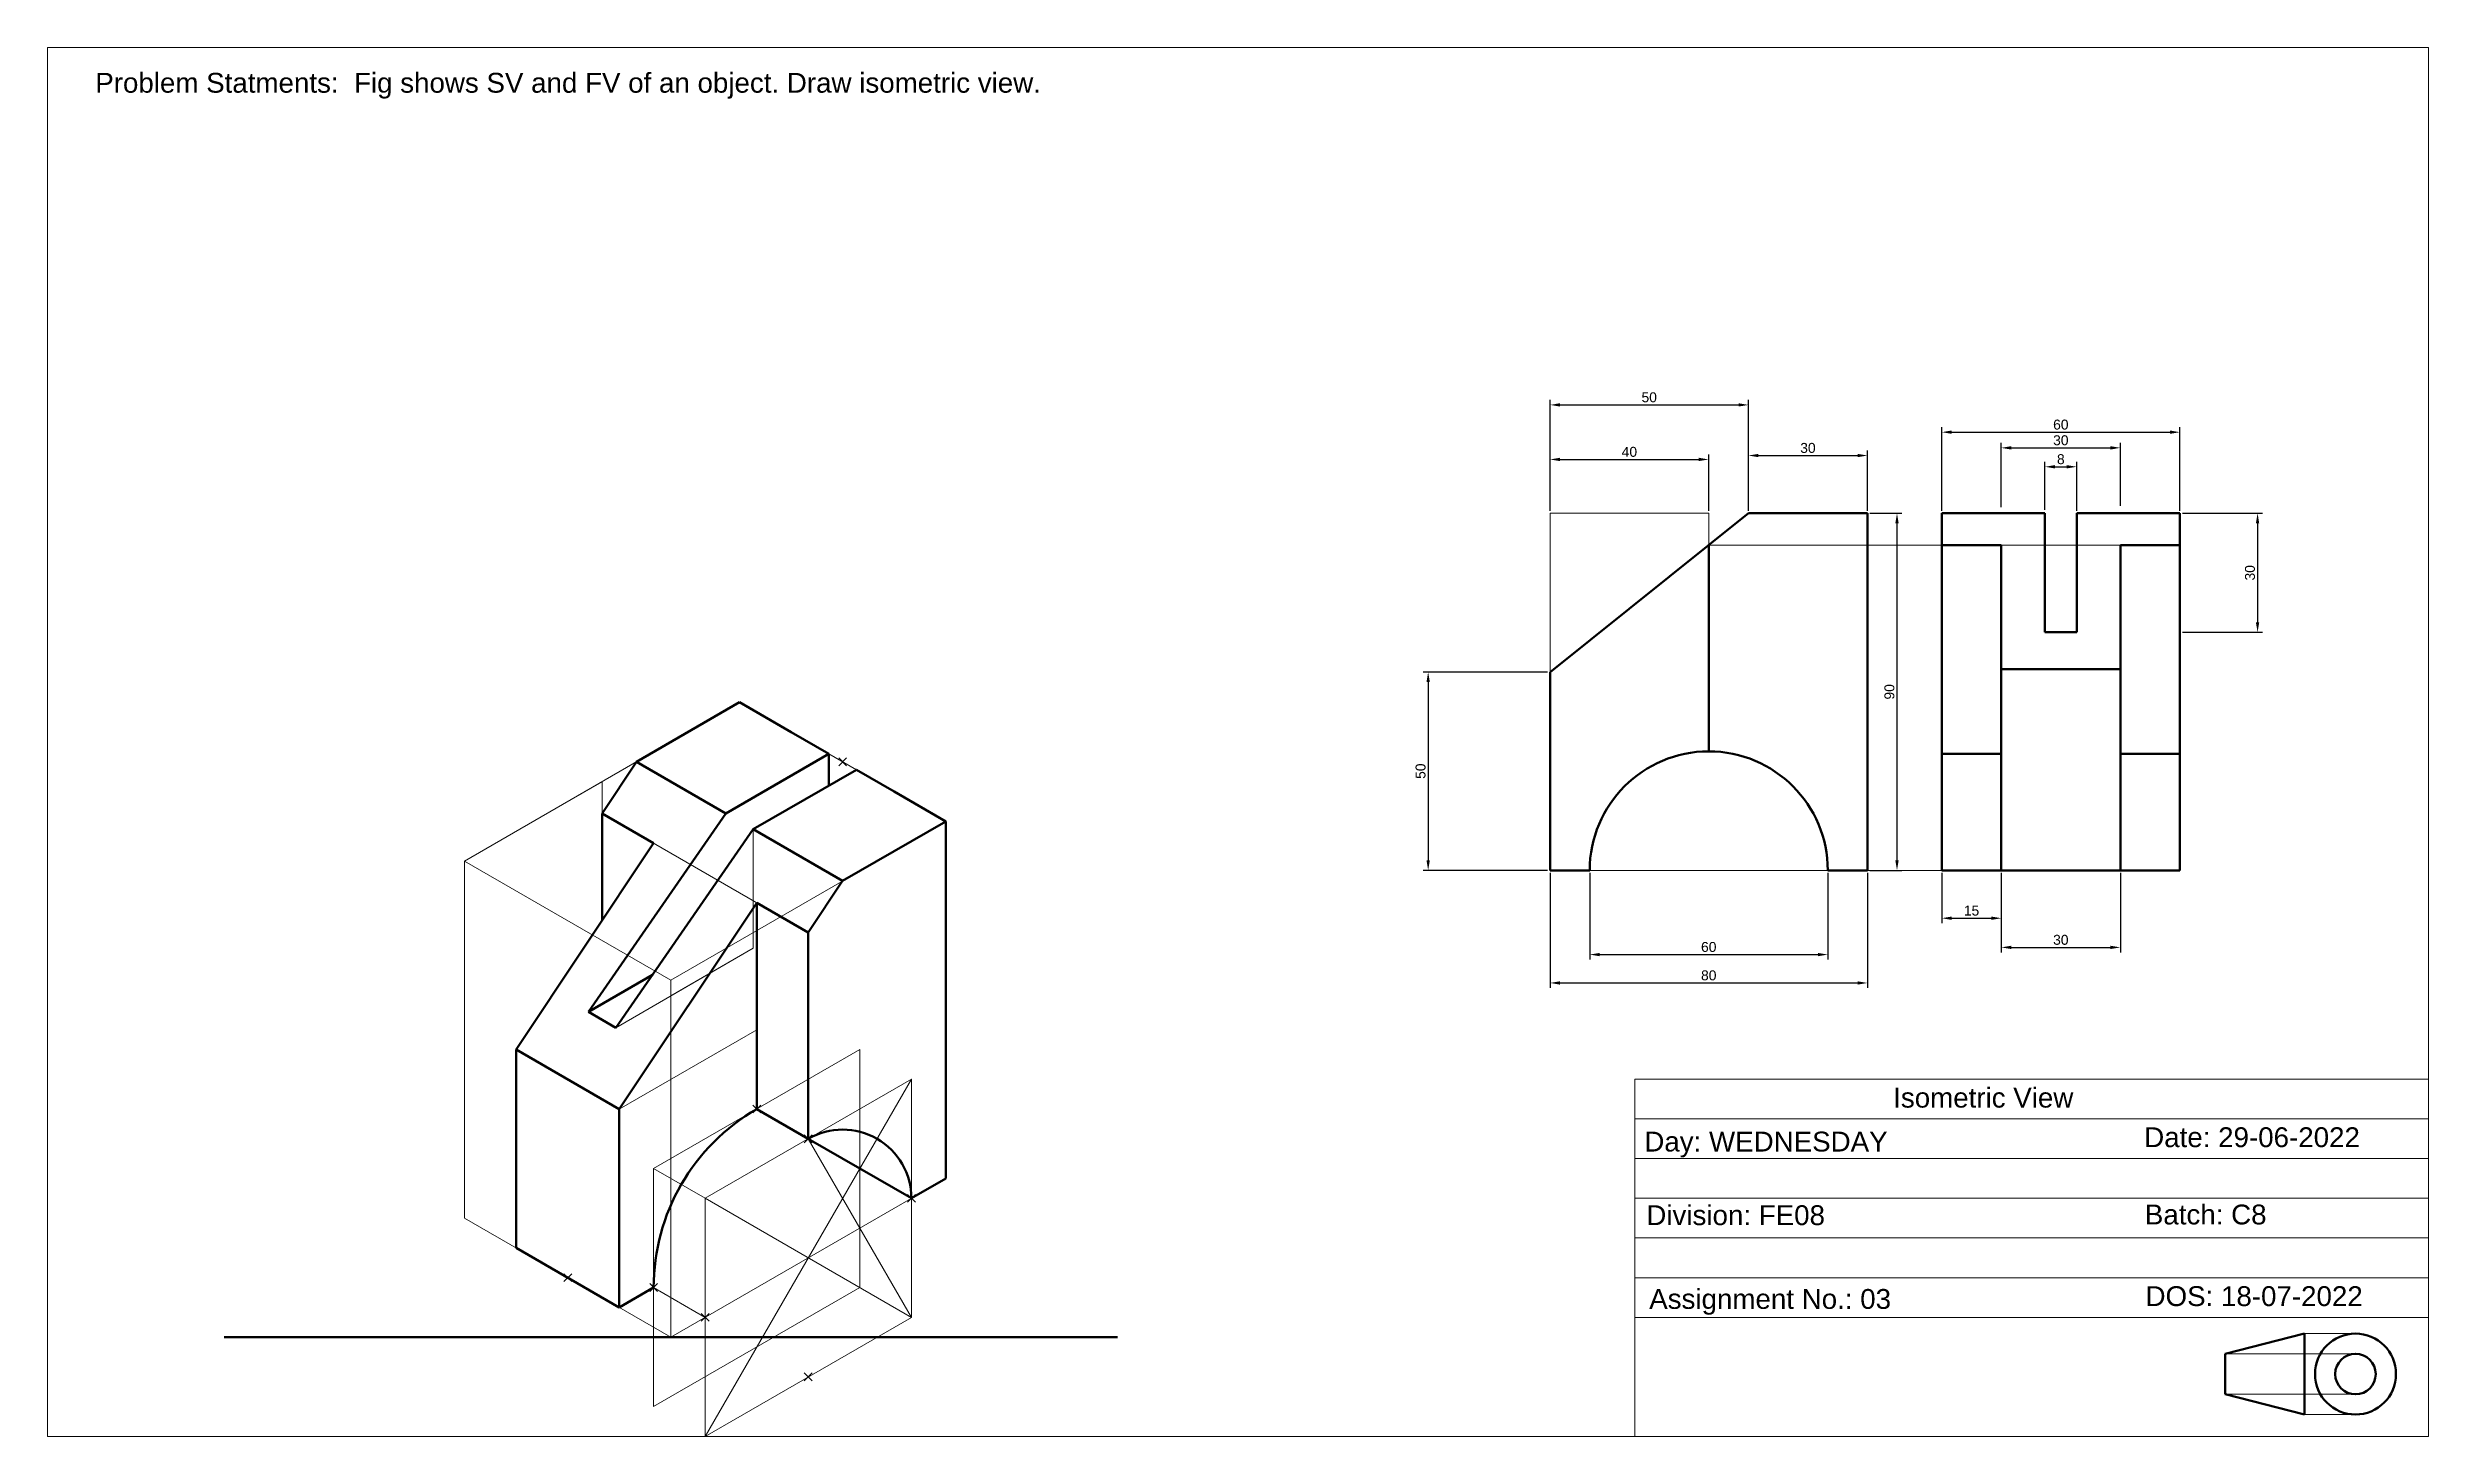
# Model space of a CAD drawing. Header units: millimetres. Extents: x 5 to 605, y 7 to 357.
import ezdxf

# ---------------------------------------------------------------- set-up
doc = ezdxf.new("R2010")
doc.units = ezdxf.units.MM
doc.header["$PDMODE"] = 3
doc.header["$PDSIZE"] = 1
doc.layers.get('0').update_dxf_attribs({"lineweight": 50})
for name, color, linetype, lineweight in [('Contiuous', 7, 'Continuous', 50), ('dimensions', 140, 'Continuous', 30), ('Proj', 252, 'Continuous', 20), ('projectors', 220, 'Continuous', 5)]:
    doc.layers.add(name, color=color, linetype=linetype, lineweight=lineweight)
doc.styles.get("Standard").update_dxf_attribs({"font": 'arial.ttf'})
doc.dimstyles.new('ISO-25', dxfattribs={"dimtxt": 2.5, "dimasz": 2.5, "dimexe": 1.25, "dimexo": 0.625, "dimtad": 1, "dimtxsty": 'Standard', "dimcen": 2.5, "dimadec": 0, "dimazin": 0, "dimtfac": 1, "dimtmove": 0, "dimatfit": 3, "dimfxl": 1, "dimarcsym": 0})

# ---------------------------------------------------------------- blocks, each defined once
blk = doc.blocks.new('*D35')
at = {"layer": 'Defpoints', "color": 0, "transparency": 16777216}
for p in [(516.38, 251.74), (508.38, 240.22), (516.38, 240.02)]:
    blk.add_point(p, dxfattribs=at)
at = {"layer": 'dimensions', "color": 0, "lineweight": -2, "transparency": 16777216}
for p, q in [((508.38, 240.85), (508.38, 252.99)), ((516.38, 240.64), (516.38, 252.99)), ((510.88, 251.74), (513.88, 251.74))]:
    blk.add_line(p, q, dxfattribs=at)
at = {"layer": 'dimensions', "color": 0, "transparency": 16777216}
for points in [[(510.88, 252.15), (510.88, 251.32), (508.38, 251.74)], [(513.88, 252.15), (513.88, 251.32), (516.38, 251.74)]]:
    blk.add_solid(points, dxfattribs=at)
at = {"layer": 'dimensions', "color": 0, "transparency": 16777216, "insert": (512.38, 253.64), "char_height": 2.5, "attachment_point": 5}
blk.add_mtext('8', dxfattribs=at)
blk = doc.blocks.new('*D36')
at = {"layer": 'Defpoints', "color": 0, "transparency": 16777216}
for p in [(542.38, 260.46), (482.38, 240.02), (542.38, 240.02)]:
    blk.add_point(p, dxfattribs=at)
at = {"layer": 'dimensions', "color": 0, "lineweight": -2, "transparency": 16777216}
for p, q in [((482.38, 240.64), (482.38, 261.71)), ((484.88, 260.46), (539.88, 260.46)), ((542.38, 240.64), (542.38, 261.71))]:
    blk.add_line(p, q, dxfattribs=at)
at = {"layer": 'dimensions', "color": 0, "transparency": 16777216}
for points in [[(484.88, 260.88), (484.88, 260.04), (482.38, 260.46)], [(539.88, 260.88), (539.88, 260.04), (542.38, 260.46)]]:
    blk.add_solid(points, dxfattribs=at)
at = {"layer": 'dimensions', "color": 0, "transparency": 16777216, "insert": (512.38, 262.36), "char_height": 2.5, "attachment_point": 5}
blk.add_mtext('60', dxfattribs=at)
blk = doc.blocks.new('*D37')
at = {"layer": 'Defpoints', "color": 0, "transparency": 16777216}
for p in [(482.38, 150.02), (497.38, 150.02), (497.38, 137.97)]:
    blk.add_point(p, dxfattribs=at)
at = {"layer": 'dimensions', "color": 0, "lineweight": -2, "transparency": 16777216}
for p, q in [((482.38, 149.39), (482.38, 136.72)), ((497.38, 149.39), (497.38, 136.72)), ((484.88, 137.97), (494.88, 137.97))]:
    blk.add_line(p, q, dxfattribs=at)
at = {"layer": 'dimensions', "color": 0, "transparency": 16777216}
for points in [[(484.88, 138.39), (484.88, 137.55), (482.38, 137.97)], [(494.88, 138.39), (494.88, 137.55), (497.38, 137.97)]]:
    blk.add_solid(points, dxfattribs=at)
at = {"layer": 'dimensions', "color": 0, "transparency": 16777216, "insert": (489.88, 139.87), "char_height": 2.5, "attachment_point": 5}
blk.add_mtext('15', dxfattribs=at)
blk = doc.blocks.new('*D31')
at = {"layer": 'Defpoints', "color": 0, "transparency": 16777216}
for p in [(527.38, 256.51), (497.38, 240.93), (527.38, 241.27)]:
    blk.add_point(p, dxfattribs=at)
at = {"layer": 'dimensions', "color": 0, "lineweight": -2, "transparency": 16777216}
for p, q in [((497.38, 241.55), (497.38, 257.76)), ((499.88, 256.51), (524.88, 256.51)), ((527.38, 241.89), (527.38, 257.76))]:
    blk.add_line(p, q, dxfattribs=at)
at = {"layer": 'dimensions', "color": 0, "transparency": 16777216}
for points in [[(499.88, 256.93), (499.88, 256.09), (497.38, 256.51)], [(524.88, 256.93), (524.88, 256.09), (527.38, 256.51)]]:
    blk.add_solid(points, dxfattribs=at)
at = {"layer": 'dimensions', "color": 0, "transparency": 16777216, "insert": (512.38, 258.41), "char_height": 2.5, "attachment_point": 5}
blk.add_mtext('30', dxfattribs=at)
blk = doc.blocks.new('*D38')
at = {"layer": 'Defpoints', "color": 0, "transparency": 16777216}
for p in [(463.65, 254.57), (433.65, 240.02), (463.65, 240.02)]:
    blk.add_point(p, dxfattribs=at)
at = {"layer": 'dimensions', "color": 0, "lineweight": -2, "transparency": 16777216}
for p, q in [((433.65, 240.64), (433.65, 255.82)), ((436.15, 254.57), (461.15, 254.57)), ((463.65, 240.64), (463.65, 255.82))]:
    blk.add_line(p, q, dxfattribs=at)
at = {"layer": 'dimensions', "color": 0, "transparency": 16777216}
for points in [[(436.15, 254.99), (436.15, 254.16), (433.65, 254.57)], [(461.15, 254.99), (461.15, 254.16), (463.65, 254.57)]]:
    blk.add_solid(points, dxfattribs=at)
at = {"layer": 'dimensions', "color": 0, "transparency": 16777216, "insert": (448.65, 256.48), "char_height": 2.5, "attachment_point": 5}
blk.add_mtext('30', dxfattribs=at)
blk = doc.blocks.new('*D39')
at = {"layer": 'Defpoints', "color": 0, "transparency": 16777216}
for p in [(423.65, 253.59), (383.65, 240.02), (423.65, 240.02)]:
    blk.add_point(p, dxfattribs=at)
at = {"layer": 'dimensions', "color": 0, "lineweight": -2, "transparency": 16777216}
for p, q in [((383.65, 240.64), (383.65, 254.84)), ((386.15, 253.59), (421.15, 253.59)), ((423.65, 240.64), (423.65, 254.84))]:
    blk.add_line(p, q, dxfattribs=at)
at = {"layer": 'dimensions', "color": 0, "transparency": 16777216}
for points in [[(386.15, 254.01), (386.15, 253.17), (383.65, 253.59)], [(421.15, 254.01), (421.15, 253.17), (423.65, 253.59)]]:
    blk.add_solid(points, dxfattribs=at)
at = {"layer": 'dimensions', "color": 0, "transparency": 16777216, "insert": (403.65, 255.49), "char_height": 2.5, "attachment_point": 5}
blk.add_mtext('40', dxfattribs=at)
blk = doc.blocks.new('*D32')
at = {"layer": 'Defpoints', "color": 0, "transparency": 16777216}
for p in [(433.65, 267.33), (383.65, 240.02), (433.65, 240.02)]:
    blk.add_point(p, dxfattribs=at)
at = {"layer": 'dimensions', "color": 0, "lineweight": -2, "transparency": 16777216}
for p, q in [((383.65, 240.64), (383.65, 268.58)), ((386.15, 267.33), (431.15, 267.33)), ((433.65, 240.64), (433.65, 268.58))]:
    blk.add_line(p, q, dxfattribs=at)
at = {"layer": 'dimensions', "color": 0, "transparency": 16777216}
for points in [[(386.15, 267.75), (386.15, 266.92), (383.65, 267.33)], [(431.15, 267.75), (431.15, 266.92), (433.65, 267.33)]]:
    blk.add_solid(points, dxfattribs=at)
at = {"layer": 'dimensions', "color": 0, "transparency": 16777216, "insert": (408.65, 269.24), "char_height": 2.5, "attachment_point": 5}
blk.add_mtext('50', dxfattribs=at)
blk = doc.blocks.new('*D40')
at = {"layer": 'Defpoints', "color": 0, "transparency": 16777216}
for p in [(393.65, 150.02), (453.65, 150.02), (453.65, 128.8)]:
    blk.add_point(p, dxfattribs=at)
at = {"layer": 'dimensions', "color": 0, "lineweight": -2, "transparency": 16777216}
for p, q in [((393.65, 149.39), (393.65, 127.55)), ((453.65, 149.39), (453.65, 127.55)), ((396.15, 128.8), (451.15, 128.8))]:
    blk.add_line(p, q, dxfattribs=at)
at = {"layer": 'dimensions', "color": 0, "transparency": 16777216}
for points in [[(396.15, 129.22), (396.15, 128.39), (393.65, 128.8)], [(451.15, 129.22), (451.15, 128.39), (453.65, 128.8)]]:
    blk.add_solid(points, dxfattribs=at)
at = {"layer": 'dimensions', "color": 0, "transparency": 16777216, "insert": (423.65, 130.71), "char_height": 2.5, "attachment_point": 5}
blk.add_mtext('60', dxfattribs=at)
blk = doc.blocks.new('*D41')
at = {"layer": 'Defpoints', "color": 0, "transparency": 16777216}
for p in [(383.65, 200.02), (352.94, 150.02), (383.65, 150.02)]:
    blk.add_point(p, dxfattribs=at)
at = {"layer": 'dimensions', "color": 0, "lineweight": -2, "transparency": 16777216}
for p, q in [((383.03, 200.02), (351.69, 200.02)), ((352.94, 197.52), (352.94, 152.52)), ((383.03, 150.02), (351.69, 150.02))]:
    blk.add_line(p, q, dxfattribs=at)
at = {"layer": 'dimensions', "color": 0, "transparency": 16777216}
for points in [[(352.52, 197.52), (353.35, 197.52), (352.94, 200.02)], [(352.52, 152.52), (353.35, 152.52), (352.94, 150.02)]]:
    blk.add_solid(points, dxfattribs=at)
at = {"layer": 'dimensions', "color": 0, "transparency": 16777216, "insert": (351.03, 175.02), "char_height": 2.5, "attachment_point": 5, "rotation": 90}
blk.add_mtext('50', dxfattribs=at)
blk = doc.blocks.new('*D42')
at = {"layer": 'Defpoints', "color": 0, "transparency": 16777216}
for p in [(542.38, 240.02), (542.38, 210.02), (561.97, 210.02)]:
    blk.add_point(p, dxfattribs=at)
at = {"layer": 'dimensions', "color": 0, "lineweight": -2, "transparency": 16777216}
for p, q in [((543.01, 240.02), (563.22, 240.02)), ((561.97, 237.52), (561.97, 212.52)), ((543.01, 210.02), (563.22, 210.02))]:
    blk.add_line(p, q, dxfattribs=at)
at = {"layer": 'dimensions', "color": 0, "transparency": 16777216}
for points in [[(561.55, 237.52), (562.38, 237.52), (561.97, 240.02)], [(561.55, 212.52), (562.38, 212.52), (561.97, 210.02)]]:
    blk.add_solid(points, dxfattribs=at)
at = {"layer": 'dimensions', "color": 0, "transparency": 16777216, "insert": (560.06, 225.02), "char_height": 2.5, "attachment_point": 5, "rotation": 90}
blk.add_mtext('30', dxfattribs=at)
blk = doc.blocks.new('*D43')
at = {"layer": 'Defpoints', "color": 0, "transparency": 16777216}
for p in [(497.38, 150.02), (527.38, 150.02), (527.38, 130.61)]:
    blk.add_point(p, dxfattribs=at)
at = {"layer": 'dimensions', "color": 0, "lineweight": -2, "transparency": 16777216}
for p, q in [((497.38, 149.39), (497.38, 129.36)), ((527.38, 149.39), (527.38, 129.36)), ((499.88, 130.61), (524.88, 130.61))]:
    blk.add_line(p, q, dxfattribs=at)
at = {"layer": 'dimensions', "color": 0, "transparency": 16777216}
for points in [[(499.88, 131.03), (499.88, 130.2), (497.38, 130.61)], [(524.88, 131.03), (524.88, 130.2), (527.38, 130.61)]]:
    blk.add_solid(points, dxfattribs=at)
at = {"layer": 'dimensions', "color": 0, "transparency": 16777216, "insert": (512.38, 132.51), "char_height": 2.5, "attachment_point": 5}
blk.add_mtext('30', dxfattribs=at)
blk = doc.blocks.new('*D33')
at = {"layer": 'Defpoints', "color": 0, "transparency": 16777216}
for p in [(463.65, 240.02), (463.65, 150.02), (471.09, 150.02)]:
    blk.add_point(p, dxfattribs=at)
at = {"layer": 'dimensions', "color": 0, "lineweight": -2, "transparency": 16777216}
for p, q in [((464.28, 240.02), (472.34, 240.02)), ((471.09, 237.52), (471.09, 152.52)), ((464.28, 150.02), (472.34, 150.02))]:
    blk.add_line(p, q, dxfattribs=at)
at = {"layer": 'dimensions', "color": 0, "transparency": 16777216}
for points in [[(470.68, 237.52), (471.51, 237.52), (471.09, 240.02)], [(470.68, 152.52), (471.51, 152.52), (471.09, 150.02)]]:
    blk.add_solid(points, dxfattribs=at)
at = {"layer": 'dimensions', "color": 0, "transparency": 16777216, "insert": (469.19, 195.02), "char_height": 2.5, "attachment_point": 5, "rotation": 90}
blk.add_mtext('90', dxfattribs=at)
blk = doc.blocks.new('*D34')
at = {"layer": 'Defpoints', "color": 0, "transparency": 16777216}
for p in [(383.65, 150.02), (463.65, 150.02), (463.65, 121.65)]:
    blk.add_point(p, dxfattribs=at)
at = {"layer": 'dimensions', "color": 0, "lineweight": -2, "transparency": 16777216}
for p, q in [((383.65, 149.39), (383.65, 120.4)), ((463.65, 149.39), (463.65, 120.4)), ((386.15, 121.65), (461.15, 121.65))]:
    blk.add_line(p, q, dxfattribs=at)
at = {"layer": 'dimensions', "color": 0, "transparency": 16777216}
for points in [[(386.15, 122.07), (386.15, 121.23), (383.65, 121.65)], [(461.15, 122.07), (461.15, 121.23), (463.65, 121.65)]]:
    blk.add_solid(points, dxfattribs=at)
at = {"layer": 'dimensions', "color": 0, "transparency": 16777216, "insert": (423.65, 123.55), "char_height": 2.5, "attachment_point": 5}
blk.add_mtext('80', dxfattribs=at)

msp = doc.modelspace()

# ---------------------------------------------------------------- linework, layer by layer
for p, q in [((433.651, 240.018), (383.651, 200.018)), ((463.651, 240.018), (433.651, 240.018)), ((463.651, 150.018), (463.651, 240.018)), ((508.382, 240.018), (482.382, 240.018)), ((482.382, 240.018), (482.382, 150.018)), ((508.382, 240.018), (508.382, 210.018)), ((508.382, 240.018), (508.382, 210.018)), ((542.382, 240.018), (516.382, 240.018)), ((516.382, 210.018), (516.382, 240.018)), ((542.382, 150.018), (542.382, 240.018)), ((423.651, 232.018), (423.651, 180.018)), ((482.382, 232.018), (497.382, 232.018)), ((497.382, 150.018), (497.382, 232.018)), ((527.382, 150.018), (527.382, 232.018)), ((527.382, 232.018), (542.382, 232.018)), ((508.382, 210.018), (516.382, 210.018)), ((383.651, 150.018), (383.651, 200.018)), ((497.382, 200.746), (527.382, 200.746)), ((179.399, 192.379), (153.418, 177.379)), ((179.399, 192.379), (192.389, 184.879)), ((192.389, 184.879), (201.916, 179.379)), ((153.418, 177.379), (144.758, 164.379)), ((175.935, 164.379), (153.418, 177.379)), ((175.935, 164.379), (201.916, 179.379)), ((182.863, 160.379), (208.844, 175.379)), ((201.916, 171.379), (201.916, 179.379)), ((218.37, 169.879), (208.844, 175.379)), ((497.382, 179.421), (482.382, 179.421)), ((527.382, 179.421), (542.382, 179.421)), ((231.361, 162.379), (218.37, 169.879)), ((175.935, 164.379), (141.294, 114.379)), ((144.758, 164.379), (157.748, 156.879)), ((144.758, 137.379), (144.758, 164.379)), ((231.361, 162.379), (205.38, 147.379)), ((231.361, 72.379), (231.361, 162.379)), ((157.748, 156.879), (123.107, 104.879)), ((182.863, 160.379), (148.222, 110.379)), ((205.38, 147.379), (182.863, 160.379)), ((383.651, 150.018), (393.651, 150.018)), ((383.651, 150.018), (393.651, 150.018)), ((383.651, 150.018), (393.651, 150.018)), ((383.651, 150.018), (393.651, 150.018)), ((453.651, 150.018), (463.651, 150.018)), ((463.651, 150.018), (453.651, 150.018)), ((453.651, 150.018), (463.651, 150.018)), ((482.382, 150.018), (542.382, 150.018)), ((482.382, 150.018), (497.382, 150.018)), ((542.382, 150.018), (527.382, 150.018)), ((205.38, 147.379), (196.72, 134.379)), ((183.729, 141.879), (149.088, 89.879)), ((196.72, 134.379), (183.729, 141.879)), ((183.729, 89.879), (183.729, 141.879)), ((196.72, 134.379), (196.72, 82.379)), ((157.46, 123.712), (141.294, 114.379)), ((148.222, 110.379), (141.294, 114.379)), ((149.088, 89.879), (123.107, 104.879)), ((123.107, 104.879), (123.107, 54.879)), ((149.088, 39.879), (149.088, 89.879)), ((183.729, 89.879), (196.72, 82.379)), ((222.7, 67.379), (196.72, 82.379)), ((222.7, 67.379), (231.361, 72.379)), ((123.107, 54.879), (149.088, 39.879)), ((157.748, 44.879), (149.088, 39.879)), ((49.506, 32.379), (274.651, 32.379))]:
    msp.add_line(p, q)
for centre, radius, start, end in [((423.651, 150.018), 30, 0, 180), ((209.71, 44.879), 51.962, 120, 180), ((205.38, 67.379), 17.321, 0, 120)]:
    msp.add_arc(centre, radius, start, end)
at = {"layer": 'Contiuous'}
for p, q in [((553.769, 28.189), (573.762, 33.289)), ((573.762, 33.289), (573.762, 12.889)), ((553.769, 28.189), (553.769, 17.989)), ((553.769, 17.989), (573.762, 12.889))]:
    msp.add_line(p, q, dxfattribs=at)
for radius in [10.2, 5.1]:
    msp.add_circle((586.643, 23.089), radius, dxfattribs=at)
at = {"layer": 'Proj'}
for p, q in [((405.014, 87.379), (605.014, 87.379)), ((405.014, 77.379), (605.014, 77.379)), ((405.014, 67.379), (605.014, 67.379)), ((405.014, 57.379), (605.014, 57.379)), ((405.014, 47.379), (605.014, 47.379)), ((405.014, 37.379), (605.014, 37.379)), ((586.643, 33.289), (573.762, 33.289)), ((586.643, 28.189), (553.769, 28.189)), ((586.643, 17.989), (553.769, 17.989)), ((586.643, 12.889), (573.762, 12.889))]:
    msp.add_line(p, q, dxfattribs=at)
for points in [[(5.014, 7.379), (605.014, 7.379), (605.014, 357.379), (5.014, 357.379)], [(605.014, 7.379), (405.014, 7.379), (405.014, 97.379), (605.014, 97.379)]]:
    msp.add_lwpolyline(points, close=True, dxfattribs=at)
at = {"layer": 'projectors'}
for p, q in [((383.651, 150.018), (383.651, 240.018)), ((383.651, 240.018), (423.651, 240.018)), ((423.651, 240.018), (423.651, 180.018)), ((423.651, 232.018), (542.382, 232.018)), ((179.399, 192.379), (110.117, 152.379)), ((231.361, 162.379), (179.399, 192.379)), ((110.117, 152.379), (144.758, 172.379)), ((144.758, 172.379), (144.758, 164.379)), ((196.72, 134.379), (144.758, 164.379)), ((231.361, 162.379), (162.079, 122.379)), ((231.361, 72.379), (231.361, 162.379)), ((182.863, 160.379), (182.863, 130.379)), ((162.079, 122.379), (110.117, 152.379)), ((110.117, 152.379), (110.117, 62.379)), ((383.651, 150.018), (542.382, 150.018)), ((148.222, 110.379), (182.866, 130.38)), ((182.863, 130.379), (162.079, 118.379)), ((162.079, 122.379), (162.079, 32.379)), ((149.088, 89.879), (183.732, 109.88)), ((157.748, 74.879), (209.71, 104.879)), ((209.71, 104.879), (209.71, 44.879)), ((170.739, 67.379), (222.7, 97.379)), ((222.7, 97.379), (170.739, 7.379)), ((222.7, 97.379), (222.7, 37.379)), ((222.7, 37.379), (196.72, 82.379)), ((170.739, 67.379), (157.748, 74.879)), ((157.748, 14.879), (157.748, 74.879)), ((162.079, 32.379), (231.361, 72.379)), ((170.739, 37.379), (170.739, 67.379)), ((170.739, 67.379), (222.7, 37.379)), ((110.117, 62.379), (162.079, 32.379)), ((209.71, 44.879), (157.748, 14.879)), ((170.739, 37.379), (157.748, 44.879)), ((222.7, 37.379), (170.739, 7.379)), ((170.739, 7.379), (170.739, 37.379))]:
    msp.add_line(p, q, dxfattribs=at)
for p in [(205.38, 177.379), (183.729, 89.879), (196.72, 82.379), (222.7, 67.379), (136.098, 47.379), (157.748, 44.879), (170.739, 37.379), (196.72, 22.379)]:
    msp.add_point(p, dxfattribs=at)

# ---------------------------------------------------------------- texts
at = {"layer": 'Contiuous', "char_height": 5, "attachment_point": 1}
for s, width, heights, insert in [('Problem Statments:  Fig shows SV and FV of an object. Draw isometric view.', 575.83266, [45.21], (17.021, 351.018)), ('Isometric View', 62.08252, [3.933], (470.131, 95.241)), ('Day: WEDNESDAY', 62.08252, [3.933], (407.415, 84.174)), ('Date: 29-06-2022', 62.08252, [3.933], (533.396, 85.276)), ('Batch: C8', 62.08252, [3.933], (533.559, 65.798)), ('Division: FE08', 62.08252, [3.933], (407.919, 65.627)), ('Assignment No.: 03', 62.08252, [3.933], (408.648, 44.515)), ('DOS: 18-07-2022', 62.08252, [3.933], (533.733, 45.225))]:
    msp.add_mtext_dynamic_manual_height_columns(s, width=width, gutter_width=1, heights=heights, dxfattribs=dict(at, insert=insert))

# ---------------------------------------------------------------- dimensions: what is measured, and where the dimension line sits
at = {"layer": 'dimensions'}
for base, p1, p2, picture, middle in [((433.651, 267.334), (383.651, 240.018), (433.651, 240.018), '*D32', (408.651, 269.236)), ((542.382, 260.459), (482.382, 240.018), (542.382, 240.018), '*D36', (512.382, 262.36)), ((463.651, 254.573), (433.651, 240.018), (463.651, 240.018), '*D38', (448.651, 256.475)), ((527.382, 256.509), (497.382, 240.928), (527.382, 241.268), '*D31', (512.382, 258.411)), ((423.651, 253.591), (383.651, 240.018), (423.651, 240.018), '*D39', (403.651, 255.493)), ((516.382, 251.737), (508.382, 240.224), (516.382, 240.018), '*D35', (512.382, 253.638)), ((463.651, 121.649), (383.651, 150.018), (463.651, 150.018), '*D34', (423.651, 123.55)), ((453.651, 128.804), (393.651, 150.018), (453.651, 150.018), '*D40', (423.651, 130.705)), ((497.382, 137.969), (482.382, 150.018), (497.382, 150.018), '*D37', (489.882, 139.87)), ((527.382, 130.613), (497.382, 150.018), (527.382, 150.018), '*D43', (512.382, 132.515))]:
    dim = msp.add_linear_dim(base=base, p1=p1, p2=p2, dimstyle='ISO-25', dxfattribs=at)
    dim.commit()
    dim.dimension.update_dxf_attribs({"geometry": picture, "text_midpoint": middle})
for base, p1, p2, picture, middle in [((471.093, 150.018), (463.651, 240.018), (463.651, 150.018), '*D33', (469.191, 195.018)), ((561.966, 210.018), (542.382, 240.018), (542.382, 210.018), '*D42', (560.064, 225.018)), ((352.935, 150.018), (383.651, 200.018), (383.651, 150.018), '*D41', (351.034, 175.018))]:
    dim = msp.add_linear_dim(base=base, p1=p1, p2=p2, angle=90, dimstyle='ISO-25', dxfattribs=at)
    dim.commit()
    dim.dimension.update_dxf_attribs({"geometry": picture, "text_midpoint": middle})

doc.saveas('drawing.dxf')
